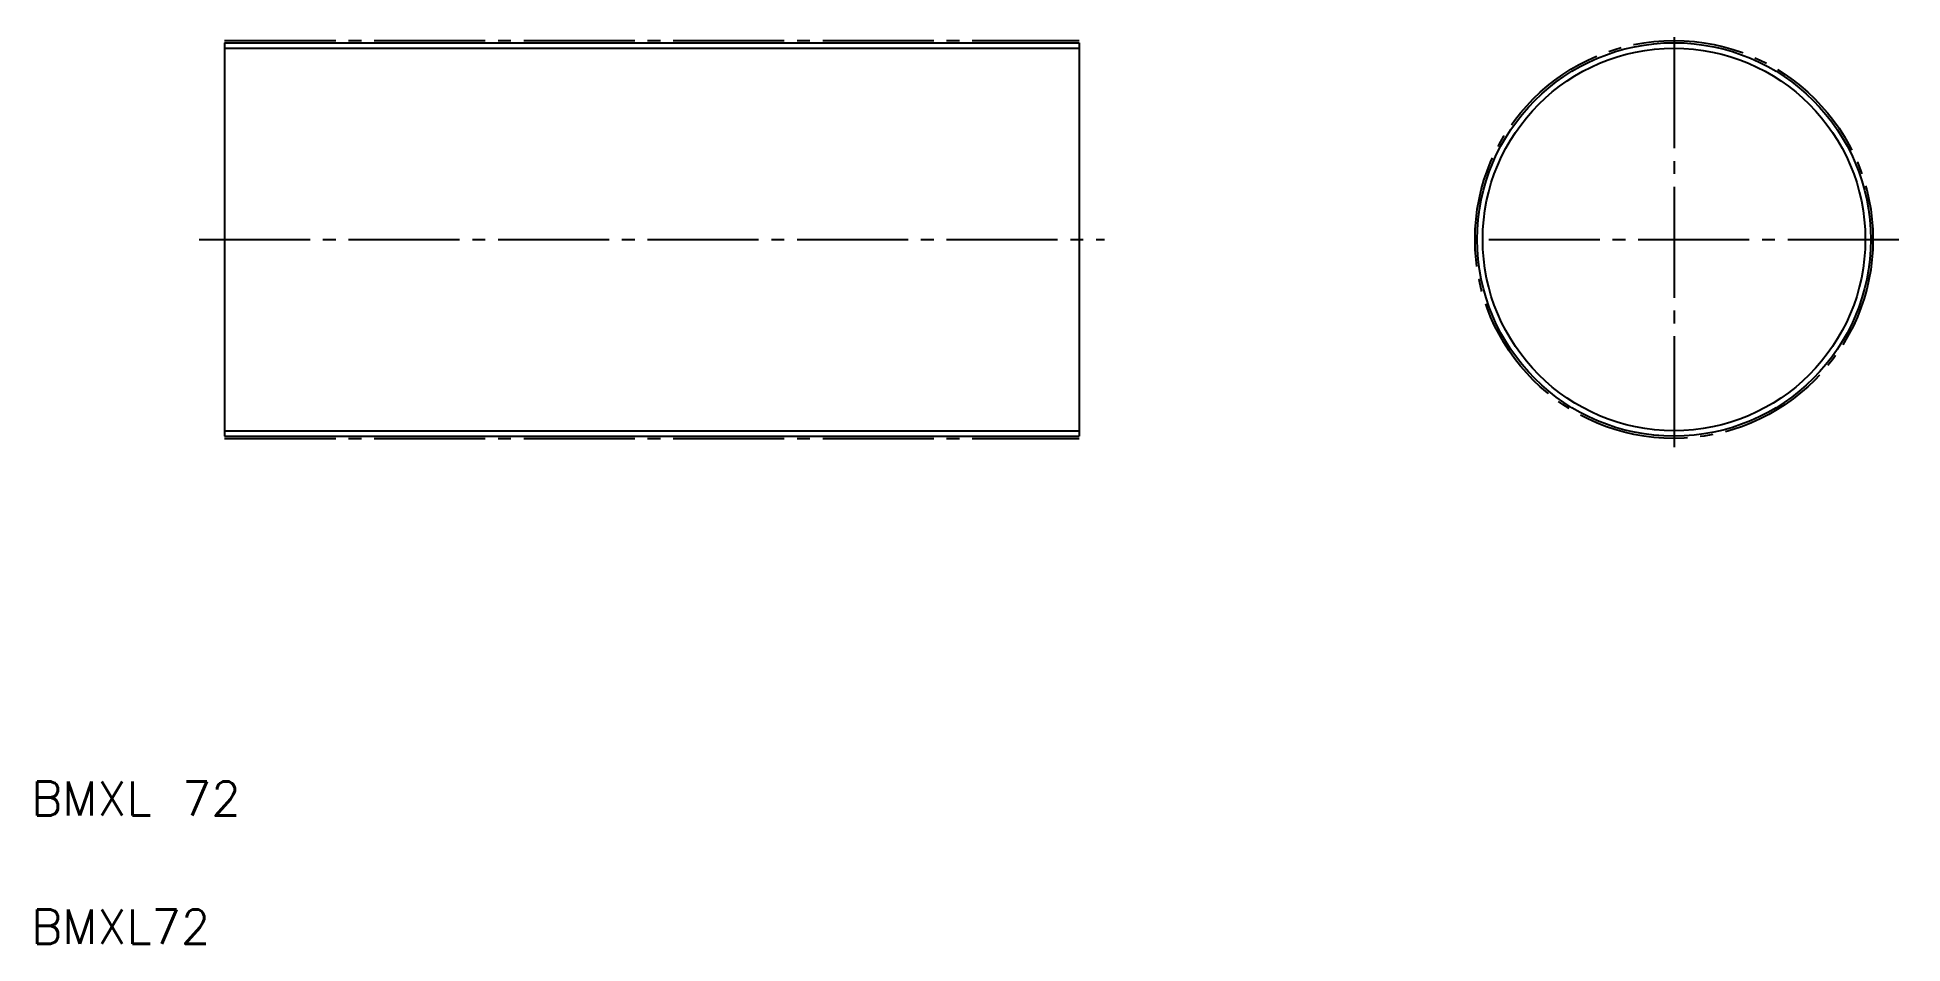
# Model space of a CAD drawing. Extents: x 41 to 259, y 10 to 116.
import ezdxf

# ---------------------------------------------------------------- set-up
doc = ezdxf.new("R2010")
doc.units = 0
doc.linetypes.add('CENTER', pattern=[17.5, 13, -1.5, 1.5, -1.5])
doc.layers.get('0').update_dxf_attribs({"linetype": 'CONTINUOUS'})
doc.layers.add('CENTER', color=1, linetype='CENTER')
doc.styles.get("Standard").update_dxf_attribs({"font": 'txt', "bigfont": 'BIGFONT'})

msp = doc.modelspace()

# ---------------------------------------------------------------- linework, layer by layer
at = {"color": 7, "linetype": 'CONTINUOUS'}
for p, q in [((62.58, 115.47), (162.58, 115.47)), ((62.58, 115.47), (62.58, 69.41)), ((162.58, 115.47), (162.58, 69.41)), ((62.58, 103.96), (62.58, 103.96)), ((62.58, 92.44), (62.58, 92.44)), ((62.58, 69.41), (162.58, 69.41))]:
    msp.add_line(p, q, dxfattribs=at)
at = {"color": 3, "linetype": 'CONTINUOUS'}
for p, q in [((62.58, 114.83), (162.58, 114.83)), ((62.58, 70.05), (162.58, 70.05))]:
    msp.add_line(p, q, dxfattribs=at)
at = {"color": 7, "linetype": 'CONTINUOUS'}
msp.add_circle((232.22, 92.44), 23.03, dxfattribs=at)
at = {"color": 3, "linetype": 'CONTINUOUS'}
msp.add_circle((232.22, 92.44), 22.39, dxfattribs=at)
at = {"layer": 'CENTER', "color": 1, "linetype": 'CENTER'}
for p, q in [((62.58, 115.73), (162.58, 115.73)), ((232.22, 116.11), (232.22, 67.7)), ((59.58, 92.44), (165.58, 92.44)), ((210.53, 92.44), (258.99, 92.44)), ((62.58, 69.16), (162.58, 69.16))]:
    msp.add_line(p, q, dxfattribs=at)
msp.add_circle((232.22, 92.44), 23.29, dxfattribs=at)

# ---------------------------------------------------------------- texts
at = {"color": 7, "linetype": 'CONTINUOUS'}
for s, p in [('BMXL 72', (39.97, 25)), ('BMXL72', (39.97, 10))]:
    msp.add_text(s, height=4, dxfattribs=at).set_placement(p)

doc.saveas('drawing.dxf')
